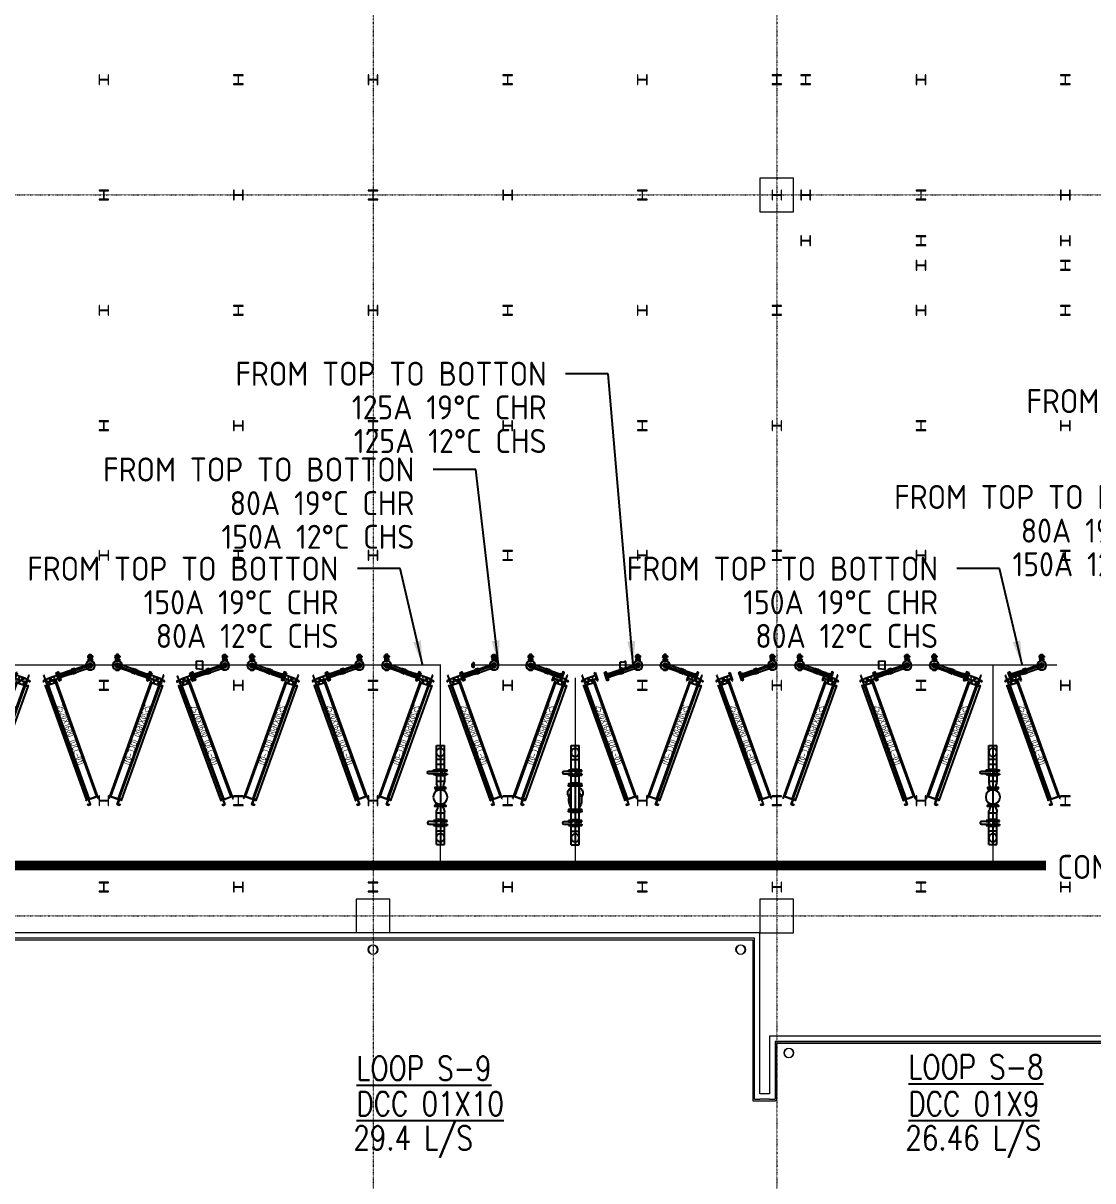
# Model space of a CAD drawing. Extents: x -32000 to 363140, y -29000 to 144266.
# Drawn here: x 111522 to 133774, y -5512 to 18575 of the extents above; entities that cross this region are included whole.
import ezdxf
from ezdxf.enums import TextEntityAlignment as Align

# ---------------------------------------------------------------- set-up
doc = ezdxf.new("R2010")
doc.units = 0
doc.header["$LTSCALE"] = 10
for name, pattern in [('H12PL25$0$JJP_三點線', [0.9, 0.3, -0.15, 0, -0.15, 0, -0.15, 0, -0.15]), ('XFM1Q20-200k$0$CENTER', [2, 1.25, -0.25, 0.25, -0.25]), ('XFM1Q20-200k$0$CENTER2', [1.125, 0.75, -0.125, 0.125, -0.125])]:
    doc.linetypes.add(name, pattern=pattern)
for name, color, linetype in [('H12PL25$0$A-OBJE-MEP', 252, 'Continuous'), ('H12PL25$0$A-WALL-EX', 252, 'Continuous'), ('H12PL25$0$S-COL', 252, 'Continuous'), ('H12PL25$0$S-GRID', 252, 'Continuous'), ('XFM1P20-200k$0$$0$M-PIPE-TEXT', 3, 'Continuous'), ('XFM1P20-200k$0$$0$M-PIPE-TEXT-ARROR', 91, 'Continuous'), ('XFM1P20-200k$0$M-PIPE-CHWR20', 110, 'Continuous'), ('XFM1P20-200k$0$M-PIPE-CHWS12', 130, 'Continuous'), ('XFM1Q20-200k$0$12P7-M-SUP-DCC-L1', 7, 'Continuous'), ('XFM1Q20-200k$0$12P7-M-SUP-DCC-L2', 3, 'Continuous'), ('XFM1Q20-200k$0$C-CDCC', 22, 'Continuous'), ('XFM1Q20-200k$0$M-CWTR-TEXT', 4, 'Continuous'), ('XFM1Q20-200k$0$M-PIPE-CHWR20', 110, 'Continuous'), ('XFM1Q20-200k$0$M-PIPE-CHWS12', 130, 'Continuous'), ('XFM1Q20-200k$0$M-PIPE-CHWS12_CL', 132, 'XFM1Q20-200k$0$CENTER2'), ('XFM1Q20-200k$0$MAU&DCC Valve Station$0$M-CWTR-VAVE', 4, 'Continuous'), ('XFM1Q20-200k$0$U-PCW-V', 2, 'Continuous')]:
    doc.layers.add(name, color=color, linetype=linetype)
doc.styles.add('XFM1P20-200k$0$$0$aa-txt', font='isocp.shx', dxfattribs={"bigfont": 'chineset.shx'})
doc.styles.add('XFM1Q20-200k$0$12P7-XCM2P10$0$AA-TXT', font='simplex.shx', dxfattribs={"bigfont": 'china.shx'})
doc.styles.add('XFM1Q20-200k$0$aa-txt', font='isocp.shx', dxfattribs={"bigfont": 'chineset.shx'})
doc.dimstyles.new('XFM1P20-200k$0$$0$adim-200', dxfattribs={"dimscale": 200, "dimtxt": 0.3, "dimasz": 2.5, "dimexe": 0.1, "dimexo": 0.5, "dimgap": 0.15, "dimtad": 0, "dimdec": 4, "dimzin": 3, "dimdsep": 46, "dimtxsty": 'XFM1P20-200k$0$$0$aa-txt', "dimcen": 2.5, "dimclrd": 256, "dimclre": 256, "dimclrt": 256, "dimadec": 0, "dimazin": 0, "dimtfac": 1, "dimtdec": 4, "dimtmove": 0, "dimatfit": 3, "dimfxl": 1, "dimtolj": 1, "dimtzin": 0, "dimarcsym": 0})

# ---------------------------------------------------------------- blocks, each defined once
blk = doc.blocks.new('H12PL25')
at = {"layer": 'H12PL25$0$A-OBJE-MEP', "lineweight": 0, "flags": 128}
for points in [[(118895, -700, 1), (118705, -700, 1)], [(126545, -700, 1), (126355, -700, 1)], [(127545, -2850, 1), (127355, -2850, 1)]]:
    blk.add_lwpolyline(points, format="xyb", close=True, dxfattribs=at)
at = {"layer": 'H12PL25$0$A-OBJE-MEP', "lineweight": 0}
for centre in [(118800, -700), (126450, -700), (127450, -2850)]:
    blk.add_circle(centre, 100, dxfattribs=at)
at = {"layer": 'H12PL25$0$A-WALL-EX', "lineweight": 0}
for p, q in [((126700, -465), (77050, -465)), ((126735, -465), (126700, -465)), ((126735, -465), (126700, -465)), ((126735, -500), (126735, -465)), ((126735, -3815), (126735, -500)), ((127165, -2615), (127165, -2650)), ((127165, -2615), (127165, -2650)), ((127200, -2615), (127165, -2615)), ((151200, -2615), (127200, -2615)), ((127165, -2650), (127165, -3815)), ((126735, -3815), (126850, -3815)), ((126735, -3815), (126850, -3815)), ((127050, -3815), (126850, -3815)), ((127050, -3815), (127165, -3815)), ((127050, -3815), (127165, -3815))]:
    blk.add_line(p, q, dxfattribs=at)
at = {"layer": 'H12PL25$0$A-WALL-EX', "lineweight": 0, "flags": 128}
for points in [[(126735, -350), (77050, -350)], [(126850, -350), (126735, -350)], [(126850, -3700), (126850, -350)], [(77050, -500), (126700, -500)], [(77050, -500), (126700, -500)], [(77050, -500), (126700, -500)], [(77050, -500), (126700, -500)], [(126700, -500), (126700, -3850)], [(127050, -2500), (127050, -2615)], [(151350, -2500), (127050, -2500)], [(127050, -2615), (127050, -3700)], [(151200, -2650), (127200, -2650)], [(151200, -2650), (127200, -2650)], [(151200, -2650), (127200, -2650)], [(127200, -3850), (127200, -2650)], [(127200, -2650), (151200, -2650)], [(126700, -3850), (126735, -3850)], [(126735, -3850), (127165, -3850)], [(127050, -3700), (126850, -3700)], [(127200, -3850), (127165, -3850)]]:
    blk.add_lwpolyline(points, dxfattribs=at)
at = {"layer": 'H12PL25$0$S-COL', "lineweight": 0, "flags": 128}
for points in [[(113300, 17500), (113288, 17500), (113288, 17417, -0.41421356), (113275, 17404), (113125, 17404, -0.41421356), (113112, 17417), (113112, 17500), (113100, 17500), (113100, 17300), (113112, 17300), (113112, 17383, -0.41421356), (113125, 17396), (113275, 17396, -0.41421356), (113288, 17383), (113288, 17300), (113300, 17300)], [(116100, 17300), (116100, 17312), (116017, 17312, -0.41421356), (116004, 17325), (116004, 17475, -0.41421356), (116017, 17488), (116100, 17488), (116100, 17500), (115900, 17500), (115900, 17488), (115983, 17488, -0.41421356), (115996, 17475), (115996, 17325, -0.41421356), (115983, 17312), (115900, 17312), (115900, 17300)], [(118900, 17500), (118888, 17500), (118888, 17417, -0.41421356), (118875, 17404), (118725, 17404, -0.41421356), (118712, 17417), (118712, 17500), (118700, 17500), (118700, 17300), (118712, 17300), (118712, 17383, -0.41421356), (118725, 17396), (118875, 17396, -0.41421356), (118888, 17383), (118888, 17300), (118900, 17300)], [(121700, 17300), (121700, 17312), (121617, 17312, -0.41421356), (121604, 17325), (121604, 17475, -0.41421356), (121617, 17488), (121700, 17488), (121700, 17500), (121500, 17500), (121500, 17488), (121583, 17488, -0.41421356), (121596, 17475), (121596, 17325, -0.41421356), (121583, 17312), (121500, 17312), (121500, 17300)], [(124500, 17500), (124488, 17500), (124488, 17417, -0.41421356), (124475, 17404), (124325, 17404, -0.41421356), (124312, 17417), (124312, 17500), (124300, 17500), (124300, 17300), (124312, 17300), (124312, 17383, -0.41421356), (124325, 17396), (124475, 17396, -0.41421356), (124488, 17383), (124488, 17300), (124500, 17300)], [(127300, 17300), (127300, 17312), (127217, 17312, -0.41421356), (127204, 17325), (127204, 17475, -0.41421356), (127217, 17488), (127300, 17488), (127300, 17500), (127100, 17500), (127100, 17488), (127183, 17488, -0.41421356), (127196, 17475), (127196, 17325, -0.41421356), (127183, 17312), (127100, 17312), (127100, 17300)], [(127900, 17300), (127900, 17312), (127817, 17312, -0.41421356), (127804, 17325), (127804, 17475, -0.41421356), (127817, 17488), (127900, 17488), (127900, 17500), (127700, 17500), (127700, 17488), (127783, 17488, -0.41421356), (127796, 17475), (127796, 17325, -0.41421356), (127783, 17312), (127700, 17312), (127700, 17300)], [(130300, 17500), (130288, 17500), (130288, 17417, -0.41421356), (130275, 17404), (130125, 17404, -0.41421356), (130112, 17417), (130112, 17500), (130100, 17500), (130100, 17300), (130112, 17300), (130112, 17383, -0.41421356), (130125, 17396), (130275, 17396, -0.41421356), (130288, 17383), (130288, 17300), (130300, 17300)], [(133300, 17300), (133300, 17312), (133217, 17312, -0.41421356), (133204, 17325), (133204, 17475, -0.41421356), (133217, 17488), (133300, 17488), (133300, 17500), (133100, 17500), (133100, 17488), (133183, 17488, -0.41421356), (133196, 17475), (133196, 17325, -0.41421356), (133183, 17312), (133100, 17312), (133100, 17300)], [(113300, 14900), (113300, 14912), (113217, 14912, -0.41421356), (113204, 14925), (113204, 15075, -0.41421356), (113217, 15088), (113300, 15088), (113300, 15100), (113100, 15100), (113100, 15088), (113183, 15088, -0.41421356), (113196, 15075), (113196, 14925, -0.41421356), (113183, 14912), (113100, 14912), (113100, 14900)], [(116100, 15100), (116088, 15100), (116088, 15017, -0.41421356), (116075, 15004), (115925, 15004, -0.41421356), (115912, 15017), (115912, 15100), (115900, 15100), (115900, 14900), (115912, 14900), (115912, 14983, -0.41421356), (115925, 14996), (116075, 14996, -0.41421356), (116088, 14983), (116088, 14900), (116100, 14900)], [(118900, 14900), (118900, 14912), (118817, 14912, -0.41421356), (118804, 14925), (118804, 15075, -0.41421356), (118817, 15088), (118900, 15088), (118900, 15100), (118700, 15100), (118700, 15088), (118783, 15088, -0.41421356), (118796, 15075), (118796, 14925, -0.41421356), (118783, 14912), (118700, 14912), (118700, 14900)], [(121700, 15100), (121688, 15100), (121688, 15017, -0.41421356), (121675, 15004), (121525, 15004, -0.41421356), (121512, 15017), (121512, 15100), (121500, 15100), (121500, 14900), (121512, 14900), (121512, 14983, -0.41421356), (121525, 14996), (121675, 14996, -0.41421356), (121688, 14983), (121688, 14900), (121700, 14900)], [(124500, 14900), (124500, 14912), (124417, 14912, -0.41421356), (124404, 14925), (124404, 15075, -0.41421356), (124417, 15088), (124500, 15088), (124500, 15100), (124300, 15100), (124300, 15088), (124383, 15088, -0.41421356), (124396, 15075), (124396, 14925, -0.41421356), (124383, 14912), (124300, 14912), (124300, 14900)], [(127300, 15100), (127288, 15100), (127288, 15017, -0.41421356), (127275, 15004), (127125, 15004, -0.41421356), (127112, 15017), (127112, 15100), (127100, 15100), (127100, 14900), (127112, 14900), (127112, 14983, -0.41421356), (127125, 14996), (127275, 14996, -0.41421356), (127288, 14983), (127288, 14900), (127300, 14900)], [(127900, 15100), (127888, 15100), (127888, 15017, -0.41421356), (127875, 15004), (127725, 15004, -0.41421356), (127712, 15017), (127712, 15100), (127700, 15100), (127700, 14900), (127712, 14900), (127712, 14983, -0.41421356), (127725, 14996), (127875, 14996, -0.41421356), (127888, 14983), (127888, 14900), (127900, 14900)], [(130300, 14900), (130300, 14912), (130217, 14912, -0.41421356), (130204, 14925), (130204, 15075, -0.41421356), (130217, 15088), (130300, 15088), (130300, 15100), (130100, 15100), (130100, 15088), (130183, 15088, -0.41421356), (130196, 15075), (130196, 14925, -0.41421356), (130183, 14912), (130100, 14912), (130100, 14900)], [(133300, 15100), (133288, 15100), (133288, 15017, -0.41421356), (133275, 15004), (133125, 15004, -0.41421356), (133112, 15017), (133112, 15100), (133100, 15100), (133100, 14900), (133112, 14900), (133112, 14983, -0.41421356), (133125, 14996), (133275, 14996, -0.41421356), (133288, 14983), (133288, 14900), (133300, 14900)], [(127900, 14150), (127888, 14150), (127888, 14067, -0.41421356), (127875, 14054), (127725, 14054, -0.41421356), (127712, 14067), (127712, 14150), (127700, 14150), (127700, 13950), (127712, 13950), (127712, 14033, -0.41421356), (127725, 14046), (127875, 14046, -0.41421356), (127888, 14033), (127888, 13950), (127900, 13950)], [(130300, 13950), (130300, 13962), (130217, 13962, -0.41421356), (130204, 13975), (130204, 14125, -0.41421356), (130217, 14138), (130300, 14138), (130300, 14150), (130100, 14150), (130100, 14138), (130183, 14138, -0.41421356), (130196, 14125), (130196, 13975, -0.41421356), (130183, 13962), (130100, 13962), (130100, 13950)], [(133300, 14150), (133288, 14150), (133288, 14067, -0.41421356), (133275, 14054), (133125, 14054, -0.41421356), (133112, 14067), (133112, 14150), (133100, 14150), (133100, 13950), (133112, 13950), (133112, 14033, -0.41421356), (133125, 14046), (133275, 14046, -0.41421356), (133288, 14033), (133288, 13950), (133300, 13950)], [(130300, 13635), (130288, 13635), (130288, 13552, -0.41421356), (130275, 13539), (130125, 13539, -0.41421356), (130112, 13552), (130112, 13635), (130100, 13635), (130100, 13435), (130112, 13435), (130112, 13518, -0.41421356), (130125, 13531), (130275, 13531, -0.41421356), (130288, 13518), (130288, 13435), (130300, 13435)], [(133300, 13435), (133300, 13447), (133217, 13447, -0.41421356), (133204, 13460), (133204, 13610, -0.41421356), (133217, 13623), (133300, 13623), (133300, 13635), (133100, 13635), (133100, 13623), (133183, 13623, -0.41421356), (133196, 13610), (133196, 13460, -0.41421356), (133183, 13447), (133100, 13447), (133100, 13435)], [(113300, 12700), (113288, 12700), (113288, 12617, -0.41421356), (113275, 12604), (113125, 12604, -0.41421356), (113112, 12617), (113112, 12700), (113100, 12700), (113100, 12500), (113112, 12500), (113112, 12583, -0.41421356), (113125, 12596), (113275, 12596, -0.41421356), (113288, 12583), (113288, 12500), (113300, 12500)], [(116100, 12500), (116100, 12512), (116017, 12512, -0.41421356), (116004, 12525), (116004, 12675, -0.41421356), (116017, 12688), (116100, 12688), (116100, 12700), (115900, 12700), (115900, 12688), (115983, 12688, -0.41421356), (115996, 12675), (115996, 12525, -0.41421356), (115983, 12512), (115900, 12512), (115900, 12500)], [(118900, 12700), (118888, 12700), (118888, 12617, -0.41421356), (118875, 12604), (118725, 12604, -0.41421356), (118712, 12617), (118712, 12700), (118700, 12700), (118700, 12500), (118712, 12500), (118712, 12583, -0.41421356), (118725, 12596), (118875, 12596, -0.41421356), (118888, 12583), (118888, 12500), (118900, 12500)], [(121700, 12500), (121700, 12512), (121617, 12512, -0.41421356), (121604, 12525), (121604, 12675, -0.41421356), (121617, 12688), (121700, 12688), (121700, 12700), (121500, 12700), (121500, 12688), (121583, 12688, -0.41421356), (121596, 12675), (121596, 12525, -0.41421356), (121583, 12512), (121500, 12512), (121500, 12500)], [(124500, 12700), (124488, 12700), (124488, 12617, -0.41421356), (124475, 12604), (124325, 12604, -0.41421356), (124312, 12617), (124312, 12700), (124300, 12700), (124300, 12500), (124312, 12500), (124312, 12583, -0.41421356), (124325, 12596), (124475, 12596, -0.41421356), (124488, 12583), (124488, 12500), (124500, 12500)], [(127300, 12500), (127300, 12512), (127217, 12512, -0.41421356), (127204, 12525), (127204, 12675, -0.41421356), (127217, 12688), (127300, 12688), (127300, 12700), (127100, 12700), (127100, 12688), (127183, 12688, -0.41421356), (127196, 12675), (127196, 12525, -0.41421356), (127183, 12512), (127100, 12512), (127100, 12500)], [(130300, 12700), (130288, 12700), (130288, 12617, -0.41421356), (130275, 12604), (130125, 12604, -0.41421356), (130112, 12617), (130112, 12700), (130100, 12700), (130100, 12500), (130112, 12500), (130112, 12583, -0.41421356), (130125, 12596), (130275, 12596, -0.41421356), (130288, 12583), (130288, 12500), (130300, 12500)], [(133300, 12500), (133300, 12512), (133217, 12512, -0.41421356), (133204, 12525), (133204, 12675, -0.41421356), (133217, 12688), (133300, 12688), (133300, 12700), (133100, 12700), (133100, 12688), (133183, 12688, -0.41421356), (133196, 12675), (133196, 12525, -0.41421356), (133183, 12512), (133100, 12512), (133100, 12500)], [(113300, 10100), (113300, 10112), (113217, 10112, -0.41421356), (113204, 10125), (113204, 10275, -0.41421356), (113217, 10288), (113300, 10288), (113300, 10300), (113100, 10300), (113100, 10288), (113183, 10288, -0.41421356), (113196, 10275), (113196, 10125, -0.41421356), (113183, 10112), (113100, 10112), (113100, 10100)], [(116100, 10300), (116088, 10300), (116088, 10217, -0.41421356), (116075, 10204), (115925, 10204, -0.41421356), (115912, 10217), (115912, 10300), (115900, 10300), (115900, 10100), (115912, 10100), (115912, 10183, -0.41421356), (115925, 10196), (116075, 10196, -0.41421356), (116088, 10183), (116088, 10100), (116100, 10100)], [(118900, 10100), (118900, 10112), (118817, 10112, -0.41421356), (118804, 10125), (118804, 10275, -0.41421356), (118817, 10288), (118900, 10288), (118900, 10300), (118700, 10300), (118700, 10288), (118783, 10288, -0.41421356), (118796, 10275), (118796, 10125, -0.41421356), (118783, 10112), (118700, 10112), (118700, 10100)], [(121700, 10300), (121688, 10300), (121688, 10217, -0.41421356), (121675, 10204), (121525, 10204, -0.41421356), (121512, 10217), (121512, 10300), (121500, 10300), (121500, 10100), (121512, 10100), (121512, 10183, -0.41421356), (121525, 10196), (121675, 10196, -0.41421356), (121688, 10183), (121688, 10100), (121700, 10100)], [(124500, 10100), (124500, 10112), (124417, 10112, -0.41421356), (124404, 10125), (124404, 10275, -0.41421356), (124417, 10288), (124500, 10288), (124500, 10300), (124300, 10300), (124300, 10288), (124383, 10288, -0.41421356), (124396, 10275), (124396, 10125, -0.41421356), (124383, 10112), (124300, 10112), (124300, 10100)], [(127300, 10300), (127288, 10300), (127288, 10217, -0.41421356), (127275, 10204), (127125, 10204, -0.41421356), (127112, 10217), (127112, 10300), (127100, 10300), (127100, 10100), (127112, 10100), (127112, 10183, -0.41421356), (127125, 10196), (127275, 10196, -0.41421356), (127288, 10183), (127288, 10100), (127300, 10100)], [(130300, 10100), (130300, 10112), (130217, 10112, -0.41421356), (130204, 10125), (130204, 10275, -0.41421356), (130217, 10288), (130300, 10288), (130300, 10300), (130100, 10300), (130100, 10288), (130183, 10288, -0.41421356), (130196, 10275), (130196, 10125, -0.41421356), (130183, 10112), (130100, 10112), (130100, 10100)], [(133300, 10300), (133288, 10300), (133288, 10217, -0.41421356), (133275, 10204), (133125, 10204, -0.41421356), (133112, 10217), (133112, 10300), (133100, 10300), (133100, 10100), (133112, 10100), (133112, 10183, -0.41421356), (133125, 10196), (133275, 10196, -0.41421356), (133288, 10183), (133288, 10100), (133300, 10100)], [(113300, 7600), (113288, 7600), (113288, 7517, -0.41421356), (113275, 7504), (113125, 7504, -0.41421356), (113112, 7517), (113112, 7600), (113100, 7600), (113100, 7400), (113112, 7400), (113112, 7483, -0.41421356), (113125, 7496), (113275, 7496, -0.41421356), (113288, 7483), (113288, 7400), (113300, 7400)], [(116100, 7400), (116100, 7412), (116017, 7412, -0.41421356), (116004, 7425), (116004, 7575, -0.41421356), (116017, 7588), (116100, 7588), (116100, 7600), (115900, 7600), (115900, 7588), (115983, 7588, -0.41421356), (115996, 7575), (115996, 7425, -0.41421356), (115983, 7412), (115900, 7412), (115900, 7400)], [(118900, 7600), (118888, 7600), (118888, 7517, -0.41421356), (118875, 7504), (118725, 7504, -0.41421356), (118712, 7517), (118712, 7600), (118700, 7600), (118700, 7400), (118712, 7400), (118712, 7483, -0.41421356), (118725, 7496), (118875, 7496, -0.41421356), (118888, 7483), (118888, 7400), (118900, 7400)], [(121700, 7400), (121700, 7412), (121617, 7412, -0.41421356), (121604, 7425), (121604, 7575, -0.41421356), (121617, 7588), (121700, 7588), (121700, 7600), (121500, 7600), (121500, 7588), (121583, 7588, -0.41421356), (121596, 7575), (121596, 7425, -0.41421356), (121583, 7412), (121500, 7412), (121500, 7400)], [(124500, 7600), (124488, 7600), (124488, 7517, -0.41421356), (124475, 7504), (124325, 7504, -0.41421356), (124312, 7517), (124312, 7600), (124300, 7600), (124300, 7400), (124312, 7400), (124312, 7483, -0.41421356), (124325, 7496), (124475, 7496, -0.41421356), (124488, 7483), (124488, 7400), (124500, 7400)], [(127300, 7400), (127300, 7412), (127217, 7412, -0.41421356), (127204, 7425), (127204, 7575, -0.41421356), (127217, 7588), (127300, 7588), (127300, 7600), (127100, 7600), (127100, 7588), (127183, 7588, -0.41421356), (127196, 7575), (127196, 7425, -0.41421356), (127183, 7412), (127100, 7412), (127100, 7400)], [(130300, 7600), (130288, 7600), (130288, 7517, -0.41421356), (130275, 7504), (130125, 7504, -0.41421356), (130112, 7517), (130112, 7600), (130100, 7600), (130100, 7400), (130112, 7400), (130112, 7483, -0.41421356), (130125, 7496), (130275, 7496, -0.41421356), (130288, 7483), (130288, 7400), (130300, 7400)], [(133300, 7400), (133300, 7412), (133217, 7412, -0.41421356), (133204, 7425), (133204, 7575, -0.41421356), (133217, 7588), (133300, 7588), (133300, 7600), (133100, 7600), (133100, 7588), (133183, 7588, -0.41421356), (133196, 7575), (133196, 7425, -0.41421356), (133183, 7412), (133100, 7412), (133100, 7400)], [(113300, 4700), (113300, 4712), (113217, 4712, -0.41421356), (113204, 4725), (113204, 4875, -0.41421356), (113217, 4888), (113300, 4888), (113300, 4900), (113100, 4900), (113100, 4888), (113183, 4888, -0.41421356), (113196, 4875), (113196, 4725, -0.41421356), (113183, 4712), (113100, 4712), (113100, 4700)], [(116100, 4900), (116088, 4900), (116088, 4817, -0.41421356), (116075, 4804), (115925, 4804, -0.41421356), (115912, 4817), (115912, 4900), (115900, 4900), (115900, 4700), (115912, 4700), (115912, 4783, -0.41421356), (115925, 4796), (116075, 4796, -0.41421356), (116088, 4783), (116088, 4700), (116100, 4700)], [(118900, 4700), (118900, 4712), (118817, 4712, -0.41421356), (118804, 4725), (118804, 4875, -0.41421356), (118817, 4888), (118900, 4888), (118900, 4900), (118700, 4900), (118700, 4888), (118783, 4888, -0.41421356), (118796, 4875), (118796, 4725, -0.41421356), (118783, 4712), (118700, 4712), (118700, 4700)], [(121700, 4900), (121688, 4900), (121688, 4817, -0.41421356), (121675, 4804), (121525, 4804, -0.41421356), (121512, 4817), (121512, 4900), (121500, 4900), (121500, 4700), (121512, 4700), (121512, 4783, -0.41421356), (121525, 4796), (121675, 4796, -0.41421356), (121688, 4783), (121688, 4700), (121700, 4700)], [(124500, 4700), (124500, 4712), (124417, 4712, -0.41421356), (124404, 4725), (124404, 4875, -0.41421356), (124417, 4888), (124500, 4888), (124500, 4900), (124300, 4900), (124300, 4888), (124383, 4888, -0.41421356), (124396, 4875), (124396, 4725, -0.41421356), (124383, 4712), (124300, 4712), (124300, 4700)], [(127300, 4900), (127288, 4900), (127288, 4817, -0.41421356), (127275, 4804), (127125, 4804, -0.41421356), (127112, 4817), (127112, 4900), (127100, 4900), (127100, 4700), (127112, 4700), (127112, 4783, -0.41421356), (127125, 4796), (127275, 4796, -0.41421356), (127288, 4783), (127288, 4700), (127300, 4700)], [(130300, 4700), (130300, 4712), (130217, 4712, -0.41421356), (130204, 4725), (130204, 4875, -0.41421356), (130217, 4888), (130300, 4888), (130300, 4900), (130100, 4900), (130100, 4888), (130183, 4888, -0.41421356), (130196, 4875), (130196, 4725, -0.41421356), (130183, 4712), (130100, 4712), (130100, 4700)], [(133300, 4900), (133288, 4900), (133288, 4817, -0.41421356), (133275, 4804), (133125, 4804, -0.41421356), (133112, 4817), (133112, 4900), (133100, 4900), (133100, 4700), (133112, 4700), (133112, 4783, -0.41421356), (133125, 4796), (133275, 4796, -0.41421356), (133288, 4783), (133288, 4700), (133300, 4700)], [(113300, 2500), (113288, 2500), (113288, 2417, -0.41421356), (113275, 2404), (113125, 2404, -0.41421356), (113112, 2417), (113112, 2500), (113100, 2500), (113100, 2300), (113112, 2300), (113112, 2383, -0.41421356), (113125, 2396), (113275, 2396, -0.41421356), (113288, 2383), (113288, 2300), (113300, 2300)], [(116100, 2300), (116100, 2312), (116017, 2312, -0.41421356), (116004, 2325), (116004, 2475, -0.41421356), (116017, 2488), (116100, 2488), (116100, 2500), (115900, 2500), (115900, 2488), (115983, 2488, -0.41421356), (115996, 2475), (115996, 2325, -0.41421356), (115983, 2312), (115900, 2312), (115900, 2300)], [(118900, 2500), (118888, 2500), (118888, 2417, -0.41421356), (118875, 2404), (118725, 2404, -0.41421356), (118712, 2417), (118712, 2500), (118700, 2500), (118700, 2300), (118712, 2300), (118712, 2383, -0.41421356), (118725, 2396), (118875, 2396, -0.41421356), (118888, 2383), (118888, 2300), (118900, 2300)], [(121700, 2300), (121700, 2312), (121617, 2312, -0.41421356), (121604, 2325), (121604, 2475, -0.41421356), (121617, 2488), (121700, 2488), (121700, 2500), (121500, 2500), (121500, 2488), (121583, 2488, -0.41421356), (121596, 2475), (121596, 2325, -0.41421356), (121583, 2312), (121500, 2312), (121500, 2300)], [(124500, 2500), (124488, 2500), (124488, 2417, -0.41421356), (124475, 2404), (124325, 2404, -0.41421356), (124312, 2417), (124312, 2500), (124300, 2500), (124300, 2300), (124312, 2300), (124312, 2383, -0.41421356), (124325, 2396), (124475, 2396, -0.41421356), (124488, 2383), (124488, 2300), (124500, 2300)], [(127300, 2300), (127300, 2312), (127217, 2312, -0.41421356), (127204, 2325), (127204, 2475, -0.41421356), (127217, 2488), (127300, 2488), (127300, 2500), (127100, 2500), (127100, 2488), (127183, 2488, -0.41421356), (127196, 2475), (127196, 2325, -0.41421356), (127183, 2312), (127100, 2312), (127100, 2300)], [(130300, 2500), (130288, 2500), (130288, 2417, -0.41421356), (130275, 2404), (130125, 2404, -0.41421356), (130112, 2417), (130112, 2500), (130100, 2500), (130100, 2300), (130112, 2300), (130112, 2383, -0.41421356), (130125, 2396), (130275, 2396, -0.41421356), (130288, 2383), (130288, 2300), (130300, 2300)], [(133300, 2300), (133300, 2312), (133217, 2312, -0.41421356), (133204, 2325), (133204, 2475, -0.41421356), (133217, 2488), (133300, 2488), (133300, 2500), (133100, 2500), (133100, 2488), (133183, 2488, -0.41421356), (133196, 2475), (133196, 2325, -0.41421356), (133183, 2312), (133100, 2312), (133100, 2300)], [(113300, 500), (113300, 512), (113217, 512, -0.41421356), (113204, 525), (113204, 675, -0.41421356), (113217, 688), (113300, 688), (113300, 700), (113100, 700), (113100, 688), (113183, 688, -0.41421356), (113196, 675), (113196, 525, -0.41421356), (113183, 512), (113100, 512), (113100, 500)], [(116100, 700), (116088, 700), (116088, 617, -0.41421356), (116075, 604), (115925, 604, -0.41421356), (115912, 617), (115912, 700), (115900, 700), (115900, 500), (115912, 500), (115912, 583, -0.41421356), (115925, 596), (116075, 596, -0.41421356), (116088, 583), (116088, 500), (116100, 500)], [(118900, 500), (118900, 512), (118817, 512, -0.41421356), (118804, 525), (118804, 675, -0.41421356), (118817, 688), (118900, 688), (118900, 700), (118700, 700), (118700, 688), (118783, 688, -0.41421356), (118796, 675), (118796, 525, -0.41421356), (118783, 512), (118700, 512), (118700, 500)], [(121700, 700), (121688, 700), (121688, 617, -0.41421356), (121675, 604), (121525, 604, -0.41421356), (121512, 617), (121512, 700), (121500, 700), (121500, 500), (121512, 500), (121512, 583, -0.41421356), (121525, 596), (121675, 596, -0.41421356), (121688, 583), (121688, 500), (121700, 500)], [(124500, 500), (124500, 512), (124417, 512, -0.41421356), (124404, 525), (124404, 675, -0.41421356), (124417, 688), (124500, 688), (124500, 700), (124300, 700), (124300, 688), (124383, 688, -0.41421356), (124396, 675), (124396, 525, -0.41421356), (124383, 512), (124300, 512), (124300, 500)], [(127300, 700), (127288, 700), (127288, 617, -0.41421356), (127275, 604), (127125, 604, -0.41421356), (127112, 617), (127112, 700), (127100, 700), (127100, 500), (127112, 500), (127112, 583, -0.41421356), (127125, 596), (127275, 596, -0.41421356), (127288, 583), (127288, 500), (127300, 500)], [(130300, 500), (130300, 512), (130217, 512, -0.41421356), (130204, 525), (130204, 675, -0.41421356), (130217, 688), (130300, 688), (130300, 700), (130100, 700), (130100, 688), (130183, 688, -0.41421356), (130196, 675), (130196, 525, -0.41421356), (130183, 512), (130100, 512), (130100, 500)], [(133300, 700), (133288, 700), (133288, 617, -0.41421356), (133275, 604), (133125, 604, -0.41421356), (133112, 617), (133112, 700), (133100, 700), (133100, 500), (133112, 500), (133112, 583, -0.41421356), (133125, 596), (133275, 596, -0.41421356), (133288, 583), (133288, 500), (133300, 500)]]:
    blk.add_lwpolyline(points, format="xyb", close=True, dxfattribs=at)
for points in [[(126850, 14650), (127550, 14650), (127550, 15350), (126850, 15350)], [(126850, -350), (127550, -350), (127550, 350), (126850, 350)]]:
    blk.add_lwpolyline(points, close=True, dxfattribs=at)
blk.add_lwpolyline([(119150, -350), (119150, 350), (118450, 350), (118450, -350)], dxfattribs=at)
at = {"layer": 'H12PL25$0$S-GRID', "linetype": 'H12PL25$0$JJP_三點線', "lineweight": 0}
for p, q in [((118800, 128250), (118800, -28000)), ((127200, 128250), (127200, -28000)), ((-29000, 15000), (289600, 15000)), ((-29000, 0), (289600, 0))]:
    blk.add_line(p, q, dxfattribs=at)
blk = doc.blocks.new('XFM1Q20-200k$0$A$C85d7fed8')
at = {"layer": 'XFM1Q20-200k$0$12P7-M-SUP-DCC-L1'}
for points in [[(214374, 5418), (214420, 5438), (214369, 5552), (214323, 5532), (214331, 5513), (214334, 5515), (214327, 5530), (214367, 5548), (214416, 5440), (214376, 5422), (214369, 5437), (214366, 5436)], [(215456, 3023), (215502, 3043), (215450, 3158), (215405, 3137), (215413, 3119), (215416, 3120), (215409, 3135), (215449, 3153), (215497, 3045), (215458, 3027), (215451, 3043), (215448, 3041)]]:
    blk.add_lwpolyline(points, close=True, dxfattribs=at)
blk.add_lwpolyline([(215446, 3041), (215448, 3041)], dxfattribs=at)
at = {"layer": 'XFM1Q20-200k$0$12P7-M-SUP-DCC-L2'}
blk.add_lwpolyline([(215404, 3137), (215450, 3157), (214420, 5438), (214374, 5418)], close=True, dxfattribs=at)
blk = doc.blocks.new('XFM1Q20-200k$0$A$C911c7844')
at = {"layer": 'XFM1Q20-200k$0$C-CDCC'}
for p, q in [((207240, 5563), (207249, 5567)), ((208474, 3049), (207240, 5563)), ((207325, 5504), (207506, 5592)), ((207483, 5638), (207500, 5646)), ((207483, 5638), (207560, 5481)), ((207500, 5646), (207576, 5489)), ((207520, 5444), (207340, 5356)), ((207352, 5436), (207381, 5376)), ((207357, 5438), (207538, 5527)), ((208470, 3103), (207358, 5365)), ((207362, 5441), (207392, 5381)), ((207440, 5479), (207469, 5419)), ((207451, 5484), (207480, 5424)), ((207503, 5480), (207494, 5476)), ((208613, 3173), (207502, 5435)), ((208653, 3137), (207503, 5480)), ((207560, 5481), (207576, 5489)), ((208631, 3182), (208452, 3094)), ((208631, 3182), (208452, 3094)), ((208484, 3110), (208599, 3166)), ((208644, 3133), (208653, 3137)), ((208483, 3054), (208474, 3049))]:
    blk.add_line(p, q, dxfattribs=at)
for centre in [(207429, 5514), (207341, 5471)]:
    blk.add_circle(centre, 36.5, dxfattribs=at)
at = {"layer": 'XFM1Q20-200k$0$C-CDCC', "style": 'XFM1Q20-200k$0$aa-txt', "width": 0.8}
blk.add_text('2520X1600 (DCC-01)', height=125, rotation=296, dxfattribs=at).set_placement((207930, 4392), align=Align.MIDDLE)
blk = doc.blocks.new('XFM1Q20-200k$0$R6-4')
for p, q in [((-5.7, 0), (5.7, 0)), ((-5.7, 0), (-5.7, -1)), ((-8.4, -14), (-8.4, -12.4)), ((8.4, -14), (-8.4, -14)), ((-6.2, -4.1), (-7.9, -9.3)), ((5.7, 0), (5.7, -1)), ((6.2, -4.1), (7.9, -9.3)), ((8.4, -14), (8.4, -12.4))]:
    blk.add_line(p, q)
for centre, start, end in [((1.6, -12.4), 161.7321, 180), ((-15.7, -1), 341.7321, 0), ((15.7, -1), 180, 198.2679), ((-1.6, -12.4), 0, 18.2679)]:
    blk.add_arc(centre, 10, start, end)
blk = doc.blocks.new('XFM1Q20-200k$0$BV-150V-T1')
at = {"color": 0, "linetype": 'ByBlock'}
for p, q in [((-5.2, 9.6), (-6.7, 9.6)), ((-6.7, -9.6), (-6.7, 9.6)), ((-2.7, 14), (-5.2, 14)), ((-5.2, -14), (-5.2, 14)), ((2.7, 14), (5.2, 14)), ((5.2, 14), (5.2, -14)), ((5.2, 9.6), (6.7, 9.6)), ((6.7, 9.6), (6.7, -9.6)), ((-5.2, -9.6), (-6.7, -9.6)), ((-2.7, -14), (-5.2, -14)), ((2.7, -8.4), (-2.7, -8.4)), ((2.7, -14), (5.2, -14)), ((5.2, -9.6), (6.7, -9.6))]:
    blk.add_line(p, q, dxfattribs=at)
blk.add_lwpolyline([(-2.7, 7.5), (-2.7, 24, -1), (2.7, 24), (2.7, 7.7, 0.028765), (2.9, 4.2), (3.3, 0.3, -1.044614), (-3.3, 0), (-2.9, 4.1, 0.028765)], format="xyb", close=True, dxfattribs=at)
for points in [[(-2.7, 14), (-2.7, 6.1)], [(2.7, 14), (2.7, 6.3)], [(-2.7, -2), (-2.7, -14)], [(2.7, -2), (2.7, -14)]]:
    blk.add_lwpolyline(points, dxfattribs=at)
blk = doc.blocks.new('XFM1Q20-200k$0$A$C49d57fc1')
at = {"layer": 'XFM1Q20-200k$0$M-PIPE-CHWR20'}
for p, q in [((183, 2063, 0), (183, 1402, 0)), ((183, 2063), (351, 2063)), ((267, 0, 0), (267, 2063, 0)), ((351, 2063, 0), (351, 1402, 0)), ((183, 1777), (351, 1777)), ((159, 1247, 0), (264, 1247, 0)), ((159, 1247, 0), (159, 1232, 0)), ((159, 1232, 0), (264, 1232, 0)), ((160, 1231, 0), (159, 1232, 0)), ((264, 1231, 0), (160, 1231, 0)), ((189, 1249, 0), (264, 1249, 0)), ((189, 1247, 0), (189, 1249, 0)), ((194, 1221, 0), (194, 1229, 0)), ((200, 1219, 0), (264, 1219, 0)), ((340, 1249, 0), (264, 1249, 0)), ((369, 1247, 0), (264, 1247, 0)), ((369, 1232, 0), (264, 1232, 0)), ((264, 1231, 0), (368, 1231, 0)), ((334, 1219, 0), (264, 1219, 0)), ((334, 1219, 0), (334, 1229, 0)), ((340, 1247, 0), (340, 1249, 0)), ((368, 1231, 0), (369, 1232, 0)), ((369, 1247, 0), (369, 1232, 0)), ((160, 915, 0), (159, 914, 0)), ((159, 914, 0), (264, 914, 0)), ((159, 899, 0), (159, 914, 0)), ((159, 899, 0), (264, 899, 0)), ((264, 915, 0), (160, 915, 0)), ((183, 626), (183, 740, 0)), ((189, 899, 0), (189, 897, 0)), ((189, 897, 0), (264, 897, 0)), ((194, 930, 0), (194, 917, 0)), ((334, 925, 0), (194, 925, 0)), ((264, 915, 0), (368, 915, 0)), ((369, 914, 0), (264, 914, 0)), ((369, 899, 0), (264, 899, 0)), ((340, 897, 0), (264, 897, 0)), ((334, 925, 0), (334, 917, 0)), ((340, 899, 0), (340, 897, 0)), ((351, 626), (351, 740, 0)), ((368, 915, 0), (369, 914, 0)), ((369, 899, 0), (369, 914, 0)), ((183, 495), (183, 0)), ((351, 495), (351, 0)), ((351, 395), (183, 395)), ((183, 286), (351, 286)), ((183, 0), (351, 0))]:
    blk.add_line(p, q, dxfattribs=at)
at = {"layer": 'XFM1Q20-200k$0$M-PIPE-CHWR20', "elevation": 0}
for points in [[(153, 1249), (381, 1249), (381, 1273), (153, 1273)], [(153, 897), (381, 897), (381, 873), (153, 873)]]:
    blk.add_lwpolyline(points, close=True, dxfattribs=at)
at = {"layer": 'XFM1Q20-200k$0$M-PIPE-CHWR20'}
for centre, radius in [((267, 1920), 84.1), ((267, 1073), 149), ((267, 143), 84.1)]:
    blk.add_circle(centre, radius, dxfattribs=at)
for centre, radius, start, end in [((192, 1229, 0), 2, 0, 90), ((193, 1206, 0), 15, 45, 85.3609), ((192, 1207, 0), 15, 345, 45), ((342, 1207, 0), 15, 135, 195), ((341, 1206, 0), 15, 94.6391, 135), ((336, 1229, 0), 2, 90, 180), ((192, 917, 0), 2, 270, 0), ((183, 940, 0), 15, 317.6297, 21.3232), ((336, 917, 0), 2, 180, 270), ((351, 940, 0), 15, 158.6768, 222.3703)]:
    blk.add_arc(centre, radius, start, end, dxfattribs=at)
for name, p, xscale, yscale, zscale, rotation in [('XFM1Q20-200k$0$BV-150V-T1', (267, 1610), 10.00000000000001, 10.00000000000001, 10.00000000000001, 90), ('XFM1Q20-200k$0$R6-4', (267, 1263, 0), 10, 10, 10, 180), ('XFM1Q20-200k$0$BV-150V-T1', (267, 562), -10.00000000000001, 10.00000000000001, 10.00000000000001, 90)]:
    blk.add_blockref(name, p, dxfattribs=dict(at, xscale=xscale, yscale=yscale, zscale=zscale, rotation=rotation))
at = {"layer": 'XFM1Q20-200k$0$M-PIPE-CHWR20', "xscale": -10.00000000000001, "yscale": 10.00000000000001, "zscale": 10.00000000000001}
blk.add_blockref('XFM1Q20-200k$0$R6-4', (267, 883, 0), dxfattribs=at)
blk = doc.blocks.new('XFM1Q20-200k$0$YS-06-B')
at = {"layer": 'XFM1Q20-200k$0$U-PCW-V', "color": 0}
for p, q in [((55, 8.9), (6.9, 8.9)), ((55, -8.9), (6.9, -8.9))]:
    blk.add_line(p, q, dxfattribs=at)
for points in [[(1.4, -9.6), (0, -9.6), (0, 9.6), (1.4, 9.6)], [(4, -13.8), (1.4, -13.8), (1.4, 13.8), (4, 13.8), (4, -13.8)], [(4, -13.8), (6.5, -13.8), (6.5, 13.8), (4, 13.8), (4, -13.8)], [(57.5, -13.8), (55, -13.8), (55, 13.8), (57.5, 13.8), (57.5, -13.8)], [(57.5, -13.8), (60, -13.8), (60, 13.8), (57.5, 13.8), (57.5, -13.8)], [(60, -9.6), (61.5, -9.6), (61.5, 9.6), (60, 9.6)]]:
    blk.add_lwpolyline(points, dxfattribs=at)
for points in [[(18.6, 15.5, 0.133256), (14.6, 14.4, 0.106756), (10.9, 10.9, 0.036777), (9.6, 8.9, 0.036777)], [(28.8, 12.5, 0.064337), (26.3, 14.4, 0.133256), (22.3, 15.5)], [(9.6, -8.9, 0.036777), (10.9, -10.9, 0.106756), (14.6, -14.4, 0.133256), (18.6, -15.5)], [(22.3, -15.5, 0.133256), (26.3, -14.4, 0.064337), (28.8, -12.5, 0.064337)]]:
    blk.add_lwpolyline(points, format="xyb", dxfattribs=at)
for centre, radius, start, end in [((20.5, 4.3), 11.3, 80.5245, 99.4755), ((29, 0), 12.1, 121.7693, 132.5173), ((35.2, -14.3), 27.6, 57.3698, 116.9234), ((20.5, -4.3), 11.3, 260.5245, 279.4755), ((29, 0), 12.1, 227.4827, 238.2307), ((35.2, 14.3), 27.6, 243.0766, 302.6302)]:
    blk.add_arc(centre, radius, start, end, dxfattribs=at)
blk = doc.blocks.new('XFM1Q20-200k$0$A$Cc8c59ff0')
at = {"layer": 'XFM1Q20-200k$0$M-PIPE-CHWS12'}
for p, q in [((183, 2063, 0), (183, 0, 0)), ((183, 2063), (351, 2063)), ((351, 2063, 0), (351, 0, 0)), ((183, 1777), (351, 1777)), ((351, 1120, 0), (351, 1406, 0)), ((183, 286), (351, 286)), ((183, 0), (351, 0))]:
    blk.add_line(p, q, dxfattribs=at)
for centre in [(267, 1920), (267, 143)]:
    blk.add_circle(centre, 84.1, dxfattribs=at)
at = {"layer": 'XFM1Q20-200k$0$M-PIPE-CHWS12_CL', "linetype": 'XFM1Q20-200k$0$CENTER'}
blk.add_line((267, 0, 0), (267, 2063, 0), dxfattribs=at)
at = {"layer": 'XFM1Q20-200k$0$MAU&DCC Valve Station$0$M-CWTR-VAVE', "xscale": 10.00000000000001, "yscale": 10.00000000000001, "zscale": 10.00000000000001, "rotation": 90}
for name, p in [('XFM1Q20-200k$0$BV-150V-T1', (267, 1610)), ('XFM1Q20-200k$0$YS-06-B', (267, 779)), ('XFM1Q20-200k$0$BV-150V-T1', (267, 562))]:
    blk.add_blockref(name, p, dxfattribs=at)
blk = doc.blocks.new('XFM1Q20-200k')
for name, p, xscale, rotation in [('XFM1Q20-200k$0$A$C911c7844', (318229, 22419), -1, 6.354829353501214), ('XFM1Q20-200k$0$A$C911c7844', (321029, 22419), -1, 6.354829353501296), ('XFM1Q20-200k$0$A$C911c7844', (323829, 22419), -1, 6.354829353501214), ('XFM1Q20-200k$0$A$C911c7844', (326629, 22419), -1, 6.354829353501214), ('XFM1Q20-200k$0$A$C911c7844', (329429, 22419), -1, 6.354829353501296), ('XFM1Q20-200k$0$A$C911c7844', (332229, 22419), -1, 6.354829353501296), ('XFM1Q20-200k$0$A$C911c7844', (335049, 22419), -1, 6.354829353496418), ('XFM1Q20-200k$0$A$C911c7844', (338035, 22419), -0.9999999999999976, 6.354829353496334), ('XFM1Q20-200k$0$A$C85d7fed8', (325752, 16244), -1, 4.513400592285572), ('XFM1Q20-200k$0$A$C85d7fed8', (328552, 16244), -1, 4.513400592285639), ('XFM1Q20-200k$0$A$C85d7fed8', (331352, 16244), -1, 4.513400592285572), ('XFM1Q20-200k$0$A$C85d7fed8', (334152, 16244), -1, 4.513400592285572), ('XFM1Q20-200k$0$A$C85d7fed8', (336952, 16244), -1, 4.513400592285639), ('XFM1Q20-200k$0$A$C85d7fed8', (339752, 16244), -1, 4.513400592285639), ('XFM1Q20-200k$0$A$C85d7fed8', (342572, 16244), -0.9999999999999976, 4.513400592280866), ('XFM1Q20-200k$0$A$C85d7fed8', (345559, 16244), -0.9999999999999976, 4.513400592280616), ('XFM1Q20-200k$0$A$C49d57fc1', (119934, 3547, 0), -1, 180), ('XFM1Q20-200k$0$A$Cc8c59ff0', (122740, 3543, 0), -1, 180), ('XFM1Q20-200k$0$A$C49d57fc1', (131428, 3547, 0), -1, 180)]:
    blk.add_blockref(name, p, dxfattribs=dict(xscale=xscale, rotation=rotation))
for name, p, rotation in [('XFM1Q20-200k$0$A$C911c7844', (-94629, 22419), 353.6451706464987), ('XFM1Q20-200k$0$A$C911c7844', (-91997, 20604), 354.1451706464987), ('XFM1Q20-200k$0$A$C911c7844', (-89029, 22419), 353.6451706464987), ('XFM1Q20-200k$0$A$C911c7844', (-86229, 22419), 353.6451706464987), ('XFM1Q20-200k$0$A$C911c7844', (-83429, 22419), 353.6451706464987), ('XFM1Q20-200k$0$A$C911c7844', (-80629, 22419), 353.6451706464987), ('XFM1Q20-200k$0$A$C911c7844', (-77635, 22419), 353.6451706464939), ('XFM1Q20-200k$0$A$C911c7844', (-74623, 22419), 353.6451706464937), ('XFM1Q20-200k$0$A$C85d7fed8', (-102152, 16244), 355.4865994077143), ('XFM1Q20-200k$0$A$C85d7fed8', (-99466, 14365), 355.9865994077143), ('XFM1Q20-200k$0$A$C85d7fed8', (-96552, 16244), 355.4865994077143), ('XFM1Q20-200k$0$A$C85d7fed8', (-93752, 16244), 355.4865994077143), ('XFM1Q20-200k$0$A$C85d7fed8', (-90952, 16244), 355.4865994077143), ('XFM1Q20-200k$0$A$C85d7fed8', (-88152, 16244), 355.4865994077143), ('XFM1Q20-200k$0$A$C85d7fed8', (-85159, 16244), 355.4865994077095), ('XFM1Q20-200k$0$A$C85d7fed8', (-82146, 16244), 355.4865994077094)]:
    blk.add_blockref(name, p, dxfattribs=dict(rotation=rotation))
at = {"layer": 'DEFPOINTS', "color": 6, "style": 'XFM1Q20-200k$0$12P7-XCM2P10$0$AA-TXT', "width": 0.8}
for s, p in [('29.4 L/S', (118391, -4619, 0)), ('26.46 L/S', (129874, -4619, 0))]:
    blk.add_text(s, height=500, dxfattribs=at).set_placement(p, align=Align.MIDDLE_LEFT)
at = {"layer": 'XFM1Q20-200k$0$M-CWTR-TEXT', "style": 'XFM1Q20-200k$0$12P7-XCM2P10$0$AA-TXT', "width": 0.8}
for s, p in [('%%ULOOP S-9', (118455, -3169, 0)), ('%%ULOOP S-8', (129938, -3141, 0)), ('%%UDCC 01X10', (118455, -3907, 0)), ('%%UDCC 01X9', (129938, -3907, 0))]:
    blk.add_text(s, height=500, dxfattribs=at).set_placement(p, align=Align.MIDDLE_LEFT)
blk = doc.blocks.new('XFM1P20-200k$0$005')
h = blk.add_hatch()
h.set_pattern_fill('AR-HBONE', color=256, scale=0.430893, angle=360, style=0)
h.set_pattern_definition([(135, (-2258.2576, -4619.8331), (-8e-16, 2.4374981), [5.1707143, -1.7235714]), (45, (-2259.4764, -4618.6144), (-8e-16, 2.4374981), [5.1707143, -1.7235714])])
h.paths.add_polyline_path([(21.88125, -3.01625), (21.88125, 3.01625), (5.88125, 3.01625), (5.88125, -3.01625)])
edge = h.paths.add_edge_path(flags=17)
edge.add_line((21.88125, 3.01625), (21.88125, -3.01625))
for p, q in [((5.88125, 3.31625), (3, 3.31625)), ((5.88125, 3.31625), (5.88125, -3.31625)), ((21.88125, 3.01625), (5.88125, 3.01625)), ((5.88125, 3.01625), (5.88125, -3.01625)), ((21.88125, 3.31625), (24.7625, 3.31625)), ((21.88125, 3.31625), (21.88125, -3.31625)), ((21.88125, 3.01625), (21.88125, -3.01625)), ((21.88125, -3.01625), (21.88125, 3.01625)), ((28.2625, 3.31625), (24.7625, 3.31625)), ((28.2625, 3.31625), (28.2625, -3.31625)), ((5.88125, -3.31625), (3, -3.31625)), ((21.88125, -3.01625), (5.88125, -3.01625)), ((21.88125, -3.31625), (28.2625, -3.31625)), ((28.2625, -3.31625), (25.38125, -3.31625))]:
    blk.add_line(p, q)
for points in [[(0, -7.6), (0, 7.6), (2.38125, 7.6), (2.38125, -7.6), (0, -7.6)], [(2.38125, 3.8975), (3, 3.8975), (3, -3.8975), (2.38125, -3.8975)]]:
    blk.add_lwpolyline(points)
blk = doc.blocks.new('XFM1P20-200k$0$A$C63cefe58')
at = {"layer": 'XFM1P20-200k$0$M-PIPE-CHWR20'}
for p, q in [((236960, 2866), (236933, 2798)), ((237600, 2568, 0), (236977, 2820, 0)), ((237278, 2659), (237585, 2535, 0)), ((237305, 2726), (237614, 2601, 0)), ((237563, 2655, 0), (237563, 2655, 0)), ((237636, 2661, 0), (237574, 2664, 0)), ((237645, 2650, 0), (237645, 2650, 0)), ((237659, 2565, 0), (237542, 2571, 0)), ((237553, 2441, 0), (237555, 2485, 0)), ((237562, 2431, 0), (237568, 2430, 0)), ((237572, 2430, 0), (237570, 2396, 0)), ((237581, 2475, 0), (237577, 2405, 0)), ((237603, 2626, 0), (237597, 2509, 0)), ((237611, 2474, 0), (237607, 2403, 0)), ((237615, 2427, 0), (237613, 2394, 0)), ((237624, 2428, 0), (237618, 2428, 0)), ((237635, 2437, 0), (237637, 2481, 0)), ((237540, 2379, 0), (237541, 2396, 0)), ((237540, 2379, 0), (237641, 2374, 0)), ((237642, 2391, 0), (237541, 2396, 0)), ((237545, 2374, 0), (237545, 2378, 0)), ((237547, 2401, 0), (237546, 2397, 0)), ((237555, 2372, 0), (237547, 2373, 0)), ((237556, 2402, 0), (237548, 2402, 0)), ((237548, 2374, 0), (237548, 2378, 0)), ((237549, 2401, 0), (237549, 2397, 0)), ((237554, 2374, 0), (237554, 2378, 0)), ((237555, 2401, 0), (237555, 2397, 0)), ((237556, 2373, 0), (237557, 2377, 0)), ((237558, 2401, 0), (237558, 2397, 0)), ((237561, 2355, 0), (237561, 2360, 0)), ((237566, 2360, 0), (237561, 2360, 0)), ((237566, 2355, 0), (237561, 2355, 0)), ((237567, 2372, 0), (237565, 2343, 0)), ((237565, 2343, 0), (237612, 2340, 0)), ((237567, 2372, 0), (237614, 2370, 0)), ((237580, 2377, 0), (237579, 2372, 0)), ((237602, 2376, 0), (237601, 2370, 0)), ((237614, 2370, 0), (237612, 2340, 0)), ((237613, 2358, 0), (237619, 2357, 0)), ((237613, 2353, 0), (237619, 2352, 0)), ((237619, 2352, 0), (237619, 2357, 0)), ((237624, 2370, 0), (237625, 2374, 0)), ((237626, 2397, 0), (237626, 2393, 0)), ((237626, 2369, 0), (237634, 2368, 0)), ((237627, 2399, 0), (237636, 2398, 0)), ((237627, 2370, 0), (237627, 2374, 0)), ((237629, 2397, 0), (237628, 2393, 0)), ((237633, 2370, 0), (237633, 2374, 0)), ((237634, 2397, 0), (237634, 2393, 0)), ((237636, 2369, 0), (237636, 2373, 0)), ((237637, 2397, 0), (237637, 2393, 0)), ((237641, 2374, 0), (237642, 2391, 0))]:
    blk.add_line(p, q, dxfattribs=at)
at = {"layer": 'XFM1P20-200k$0$M-PIPE-CHWR20', "elevation": 0}
for points in [[(237250, 2760), (237309, 2736), (237274, 2649), (237215, 2673)], [(237257, 2757), (237250, 2760), (237215, 2673), (237222, 2670)]]:
    blk.add_lwpolyline(points, dxfattribs=at)
at = {"layer": 'XFM1P20-200k$0$M-PIPE-CHWR20'}
for radius in [94.4, 44.4, 36.5]:
    blk.add_circle((237600, 2568, 0), radius, dxfattribs=at)
for centre, radius, start, end in [((237573, 2654, 0), 10, 87.1452, 177.1452), ((237635, 2651, 0), 10, 357.1452, 87.1452), ((237563, 2441, 0), 10, 177.1452, 267.1452), ((237568, 2420, 0), 10, 357.1452, 87.1452), ((237602, 2590, 0), 22.2, 88.2245, 266.0658), ((237618, 2418, 0), 10, 87.1452, 177.1452), ((237625, 2438, 0), 10, 267.1452, 357.1452), ((237544, 2378, 0), 1.43, 9.8256, 87.1452), ((237545, 2398, 0), 1.43, 267.1452, 344.4648), ((237547, 2378, 0), 1.43, 9.8256, 164.4648), ((237547, 2374, 0), 1.43, 189.8256, 344.4648), ((237548, 2398, 0), 1.43, 189.8256, 344.4648), ((237548, 2401, 0), 1.43, 9.8256, 164.4648), ((237551, 2375, 0), 4.06, 43.5424, 130.748), ((237551, 2377, 0), 4.06, 223.5424, 310.748), ((237552, 2398, 0), 4.06, 43.5424, 130.748), ((237552, 2400, 0), 4.06, 223.5424, 310.748), ((237555, 2377, 0), 1.43, 9.8256, 164.4648), ((237555, 2374, 0), 1.43, 189.8256, 344.4648), ((237556, 2401, 0), 1.43, 9.8256, 164.4648), ((237556, 2397, 0), 1.43, 189.8256, 344.4648), ((237558, 2377, 0), 1.43, 87.1452, 164.4648), ((237559, 2397, 0), 1.43, 189.8256, 267.1452), ((237567, 2405, 0), 10, 267.1452, 357.1452), ((237617, 2403, 0), 10, 177.1452, 267.1452), ((237623, 2374, 0), 1.43, 9.8256, 87.1452), ((237624, 2394, 0), 1.43, 267.1452, 344.4648), ((237626, 2370, 0), 1.43, 189.8256, 344.4648), ((237626, 2374, 0), 1.43, 9.8256, 164.4648), ((237627, 2397, 0), 1.43, 9.8256, 164.4648), ((237627, 2394, 0), 1.43, 189.8256, 344.4648), ((237630, 2371, 0), 4.06, 43.5424, 130.748), ((237630, 2373, 0), 4.06, 223.5424, 310.748), ((237631, 2396, 0), 4.06, 223.5424, 310.748), ((237631, 2394, 0), 4.06, 43.5424, 130.748), ((237634, 2373, 0), 1.43, 9.8256, 164.4648), ((237634, 2370, 0), 1.43, 189.8256, 344.4648), ((237636, 2397, 0), 1.43, 9.8256, 164.4648), ((237635, 2393, 0), 1.43, 189.8256, 344.4648), ((237637, 2373, 0), 1.43, 87.1452, 164.4648), ((237638, 2393, 0), 1.43, 189.8256, 267.1452)]:
    blk.add_arc(centre, radius, start, end, dxfattribs=at)
at = {"layer": 'XFM1P20-200k$0$M-PIPE-CHWR20', "xscale": -12.10111893907765, "yscale": 12.10111893907765, "zscale": 12.10111893907765, "rotation": 157.9999999999999}
blk.add_blockref('XFM1P20-200k$0$005', (236946, 2832), dxfattribs=at)
blk = doc.blocks.new('XFM1P20-200k$0$R5-4')
for p, q in [((-5.7, 0), (-5.7, -1.6)), ((-5.7, 0), (5.7, 0)), ((-7.1, -12.7), (-7.1, -10.4)), ((7.1, -12.7), (-7.1, -12.7)), ((-5.9, -3.6), (-6.9, -8.5)), ((5.7, 0), (5.7, -1.6)), ((5.9, -3.6), (6.9, -8.5)), ((7.1, -12.7), (7.1, -10.4))]:
    blk.add_line(p, q)
for centre, start, end in [((2.9, -10.4), 168.8131, 180), ((-15.7, -1.6), 348.8131, 0), ((15.7, -1.6), 180, 191.1869), ((-2.9, -10.4), 0, 11.1869)]:
    blk.add_arc(centre, 10, start, end)
blk = doc.blocks.new('XFM1P20-200k')
at = {"layer": 'XFM1P20-200k$0$M-PIPE-CHWR20'}
blk.add_line((120904, 5170, 0), (120904, 5270, 0), dxfattribs=at)
at = {"layer": 'XFM1P20-200k$0$M-PIPE-CHWR20', "elevation": 0}
for points in [[(115261, 5304), (115121, 5291), (115121, 5149), (115261, 5136)], [(129454, 5304), (129315, 5291), (129315, 5149), (129454, 5136)]]:
    blk.add_lwpolyline(points, close=True, dxfattribs=at)
for points, const_width in [([(106711, 5220), (120201, 5220), (120201, 1052)], 30), ([(120904, 5220), (131695, 5220), (131695, 1052)], 30), ([(131695, 5220), (133030, 5220)], 30), ([(132799, 1050), (19381, 1050)], 200)]:
    blk.add_lwpolyline(points, dxfattribs=dict(at, const_width=const_width))
at = {"layer": 'XFM1P20-200k$0$M-PIPE-CHWR20'}
blk.add_arc((120904, 5220, 0), 50, 90, 270, dxfattribs=at)
at = {"layer": 'XFM1P20-200k$0$M-PIPE-CHWS12', "const_width": 30, "elevation": 0}
blk.add_lwpolyline([(123007, 4957), (123007, 1079)], dxfattribs=at)
at = {"xscale": -1, "rotation": 177.1451707144683}
for p in [(-124261, 19610), (-121461, 19610), (-118661, 19610), (-115861, 19610), (-112868, 19610), (-110068, 19610), (-107268, 19610), (-104468, 19610)]:
    blk.add_blockref('XFM1P20-200k$0$A$C63cefe58', p, dxfattribs=at)
at = {"rotation": 182.8548292855318}
for p in [(350661, 19610), (353461, 19610), (356261, 19610), (359255, 19610), (362055, 19610), (364855, 19610), (367655, 19610)]:
    blk.add_blockref('XFM1P20-200k$0$A$C63cefe58', p, dxfattribs=at)
at = {"layer": 'XFM1P20-200k$0$M-PIPE-CHWR20', "xscale": -10.00000000000003, "yscale": 10.00000000000003, "zscale": 10.00000000000002, "rotation": 90}
blk.add_blockref('XFM1P20-200k$0$R5-4', (123935, 5220, 0), dxfattribs=at)
at = {"layer": 'XFM1P20-200k$0$$0$M-PIPE-TEXT', "style": 'XFM1P20-200k$0$$0$aa-txt'}
for s, p in [('FROM TOP TO BOTTON', (122412, 11281, 0)), ('FROM TOP TO BOTTON', (138868, 10711, 0)), ('125A 19%%DC CHR', (122412, 10581, 0)), ('125A 12%%DC CHS', (122412, 9881, 0)), ('FROM TOP TO BOTTON', (119660, 9288, 0)), ('FROM TOP TO BOTTON', (136116, 8717, 0)), ('80A 19%%DC CHR', (119660, 8588, 0)), ('80A 19%%DC CHR', (136116, 8017, 0)), ('150A 12%%DC CHS', (119660, 7888, 0)), ('FROM TOP TO BOTTON', (118081, 7226, 0)), ('FROM TOP TO BOTTON', (130553, 7226, 0)), ('150A 12%%DC CHS', (136116, 7317, 0)), ('150A 19%%DC CHR', (118081, 6526, 0)), ('150A 19%%DC CHR', (130553, 6526, 0)), ('80A 12%%DC CHS', (118081, 5826, 0)), ('80A 12%%DC CHS', (130553, 5826, 0))]:
    blk.add_text(s, height=500, dxfattribs=at).set_placement(p, align=Align.MIDDLE_RIGHT)
blk.add_text('CONNECT 50k', height=500, dxfattribs=at).set_placement((133034, 1020, 0), align=Align.MIDDLE_LEFT)
at = {"layer": 'XFM1P20-200k$0$$0$M-PIPE-TEXT-ARROR'}
for points in [[(124215, 5217, 0), (123693, 11281, 0), (122807, 11281, 0)], [(121407, 5228, 0), (120941, 9288, 0), (120054, 9288, 0)], [(119829, 5228, 0), (119362, 7226, 0), (118476, 7226, 0)], [(132301, 5228, 0), (131834, 7226, 0), (130948, 7226, 0)]]:
    blk.add_leader(points, dimstyle='XFM1P20-200k$0$$0$adim-200', dxfattribs=at)

msp = doc.modelspace()

# ---------------------------------------------------------------- block references
msp.add_blockref('H12PL25', (0, 0))

# ---------------------------------------------------------------- next in the draw order: block references
for name in ['XFM1P20-200k', 'XFM1Q20-200k']:
    msp.add_blockref(name, (0, 0))

doc.saveas('drawing.dxf')
